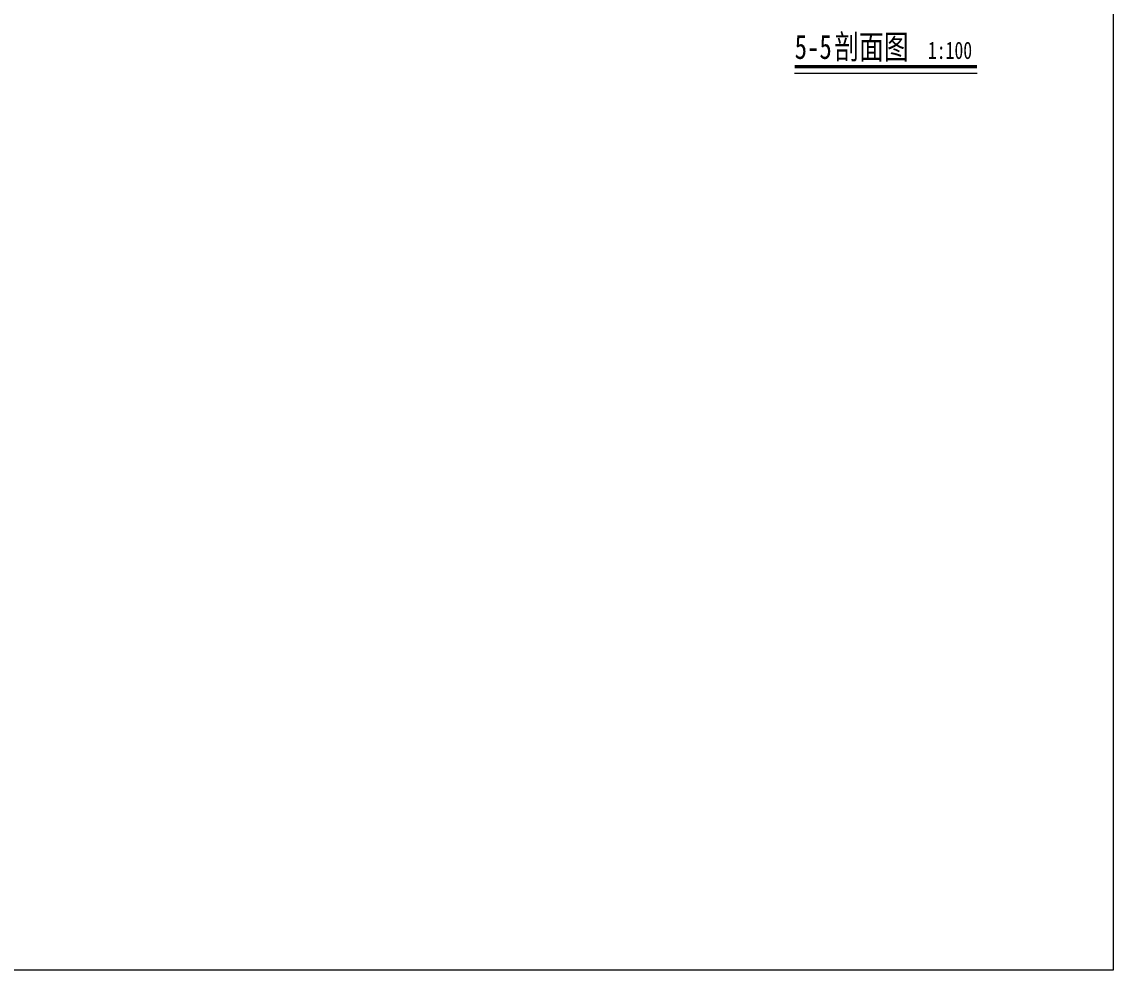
# Model space of a CAD drawing. Extents: x 577108 to 1042908, y 41950 to 81950.
# Drawn here: x 1019387 to 1042908, y 41950 to 62396 of the extents above; entities that cross this region are included whole.
import ezdxf

# ---------------------------------------------------------------- set-up
doc = ezdxf.new("R2010")
doc.units = 0
doc.header["$LTSCALE"] = 1000
doc.header["$MEASUREMENT"] = 0
for name, color, linetype, lineweight in [('DIM_SYMB', 3, 'CONTINUOUS', 15), ('LM-S', 8, 'CONTINUOUS', 5), ('PUB_TEXT', 7, 'CONTINUOUS', 20)]:
    doc.layers.add(name, color=color, linetype=linetype, lineweight=lineweight)
doc.styles.add('SIMHEI', font='simhei.ttf', dxfattribs={"width": 0.75, "height": 10})

msp = doc.modelspace()

# ---------------------------------------------------------------- linework, layer by layer
at = {"layer": 'DIM_SYMB', "const_width": 70}
msp.add_lwpolyline([(1036043.6347, 61426.27), (1039974.7107, 61426.27)], dxfattribs=at)
at = {"layer": 'DIM_SYMB'}
msp.add_lwpolyline([(1036043.6347, 61286.27), (1039974.7107, 61286.27)], dxfattribs=at)
at = {"layer": 'LM-S'}
msp.add_lwpolyline([(993508.4301, 81950.2272), (1042908.4301, 81950.2272), (1042908.4301, 41950.2272), (993508.4301, 41950.2272)], close=True, dxfattribs=at)

# ---------------------------------------------------------------- texts
at = {"layer": 'PUB_TEXT', "style": 'SIMHEI', "width": 0.75}
for s, height, p in [('5-5', 522.78481, (1036043.6347, 61595.1001)), ('剖面图', 522.78481, (1036894.2676, 61595.1001)), ('1:100', 373.41772, (1038915.8499, 61595.1001))]:
    msp.add_text(s, height=height, dxfattribs=at).set_placement(p)

doc.saveas('drawing.dxf')
